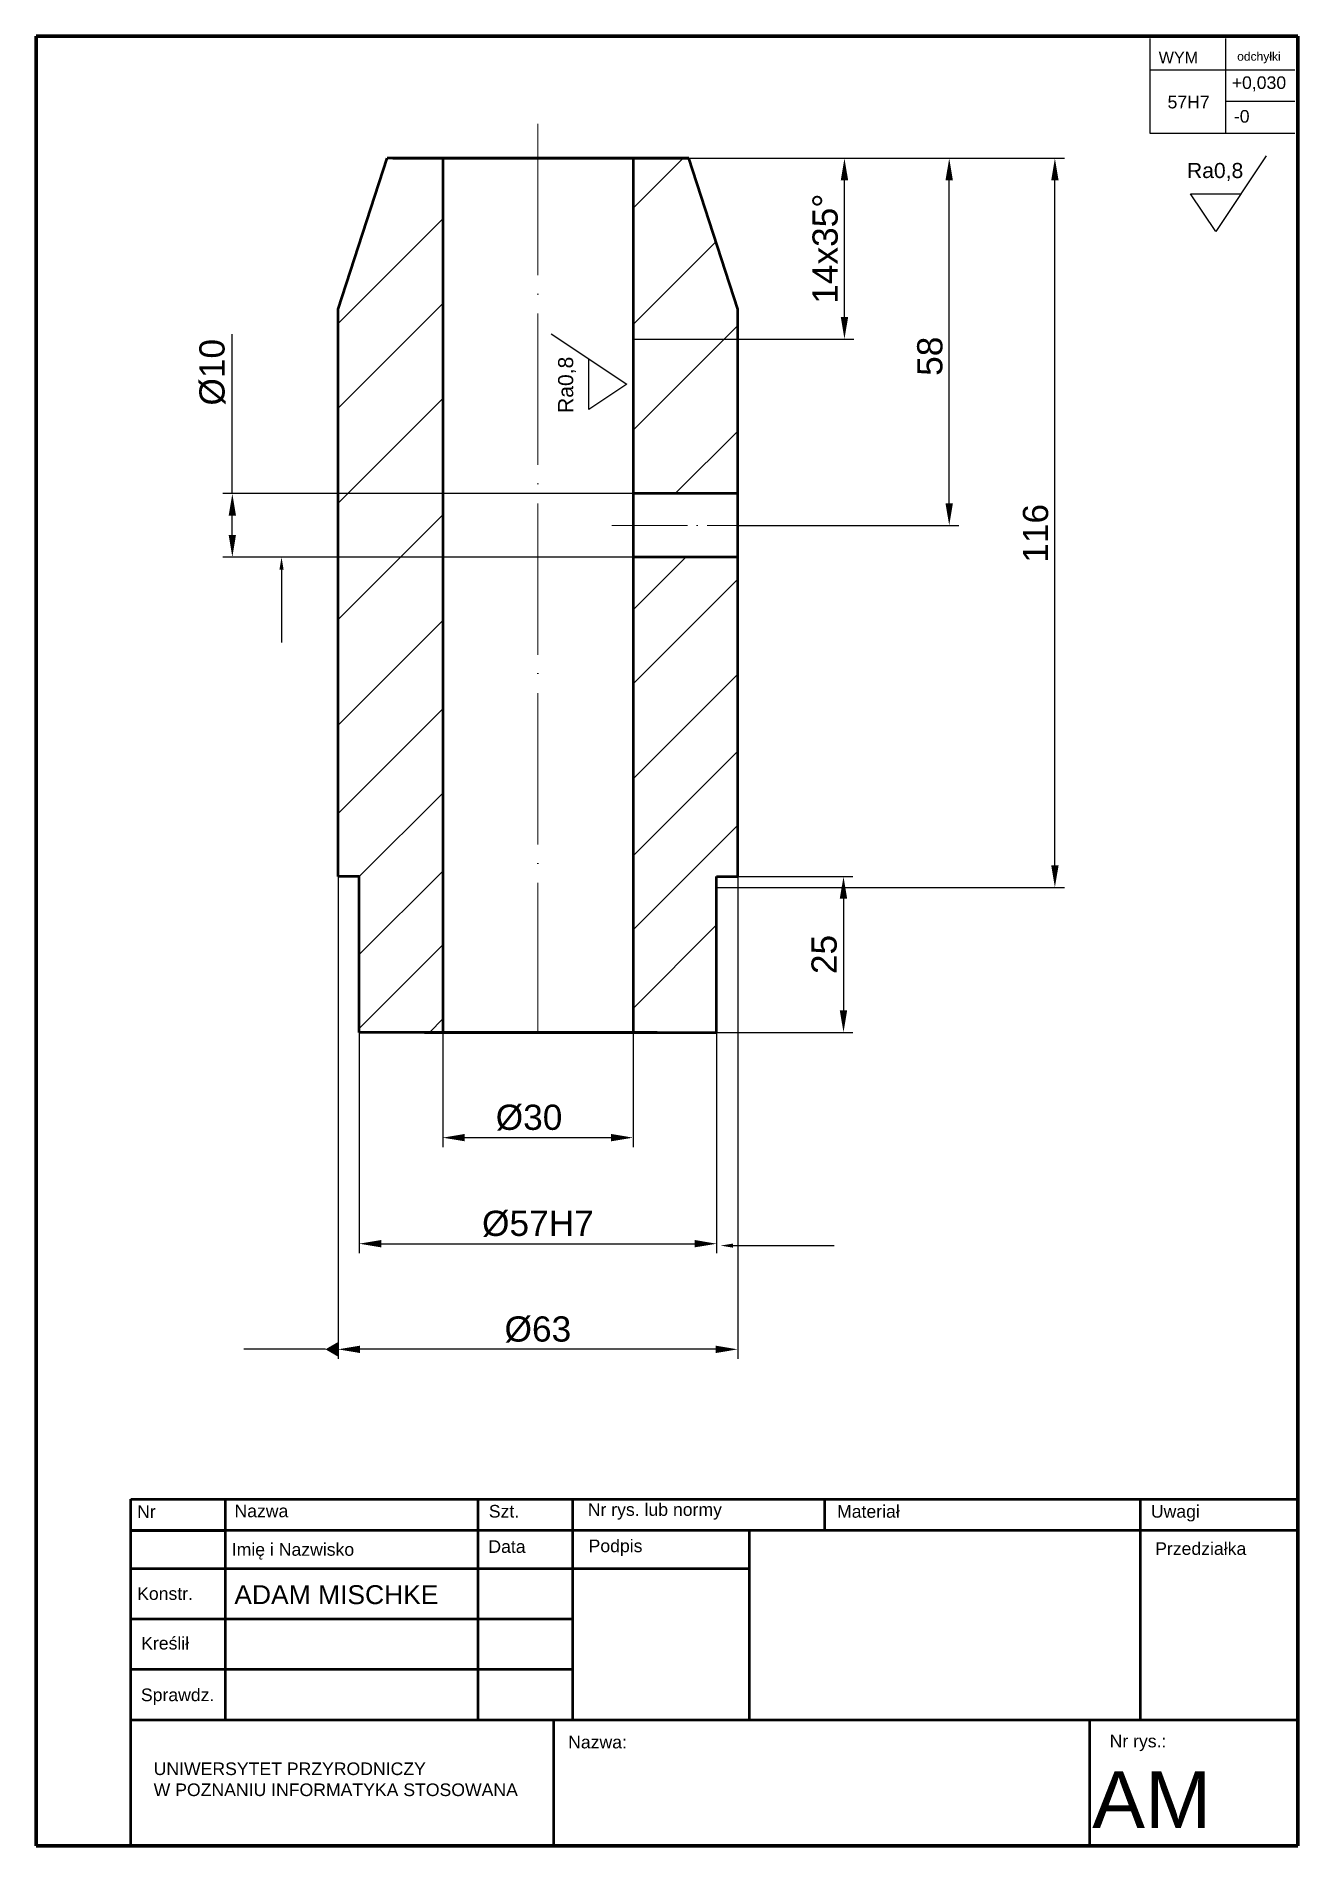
# Paper-space layout 'Layout1' of a CAD drawing. Header units: millimetres. Extents: x 5 to 205, y 5 to 292.
import ezdxf
from ezdxf import colors
from ezdxf.entities.mleader import LeaderData, LeaderLine
from ezdxf.math import Vec2, Vec3

# ---------------------------------------------------------------- set-up
doc = ezdxf.new("R2010")
doc.units = ezdxf.units.MM
doc.linetypes.add('ACAD_ISO04W100', pattern=[30, 24, -3, 0, -3])
for name, color, linetype, lineweight in [('linia cienka', 7, 'Continuous', 18), ('linia gruba', 7, 'Continuous', 50), ('linia obramowania', 7, 'Continuous', 70), ('linia punktowa', 7, 'ACAD_ISO04W100', 18), ('wymiar cienka', 7, 'Continuous', 15)]:
    doc.layers.add(name, color=color, linetype=linetype, lineweight=lineweight)
doc.styles.get("Standard").update_dxf_attribs({"font": 'arial.ttf'})
doc.dimstyles.new('ISO-25', dxfattribs={"dimtxt": 4, "dimasz": 3.5, "dimexe": 1.5, "dimexo": 0, "dimgap": 1, "dimtad": 1, "dimdec": 0, "dimtxsty": 'Standard', "dimcen": 2.5, "dimadec": 0, "dimazin": 0, "dimtfac": 1, "dimtdec": 0, "dimtmove": 0, "dimatfit": 3, "dimfxl": 1, "dimarcsym": 0})
doc.dimstyles.new('Średnica', dxfattribs={"dimtxt": 4, "dimasz": 3.5, "dimexe": 1.5, "dimexo": 0, "dimgap": 1, "dimtad": 1, "dimdec": 0, "dimtxsty": 'Standard', "dimcen": 2.5, "dimadec": 0, "dimazin": 0, "dimtfac": 1, "dimtdec": 0, "dimtmove": 0, "dimatfit": 3, "dimfxl": 1, "dimarcsym": 0})

# ---------------------------------------------------------------- blocks, each defined once
blk = doc.blocks.new('*D26')
at = {"layer": 'Defpoints', "color": 0, "transparency": 16777216}
for p in [(52.85, 158.71), (116.22, 158.71), (52.85, 83.74)]:
    blk.add_point(p, dxfattribs=at)
at = {"layer": 'wymiar cienka', "color": 0, "lineweight": -2, "transparency": 16777216}
for p, q in [((52.85, 158.71), (52.85, 82.24)), ((116.22, 158.71), (116.22, 82.24)), ((112.72, 83.74), (56.35, 83.74))]:
    blk.add_line(p, q, dxfattribs=at)
at = {"layer": 'wymiar cienka', "color": 0, "transparency": 16777216}
for points in [[(56.35, 84.32), (56.35, 83.15), (52.85, 83.74)], [(112.72, 84.32), (112.72, 83.15), (116.22, 83.74)]]:
    blk.add_solid(points, dxfattribs=at)
at = {"layer": 'wymiar cienka', "color": 0, "transparency": 16777216, "insert": (84.53, 86.89), "char_height": 4, "attachment_point": 5}
blk.add_mtext('%%c63', dxfattribs=at)
blk = doc.blocks.new('*D28')
at = {"layer": 'Defpoints', "color": 0, "transparency": 16777216}
for p in [(56.2, 134.01), (112.87, 134.01), (112.87, 100.49)]:
    blk.add_point(p, dxfattribs=at)
at = {"layer": 'wymiar cienka', "color": 0, "lineweight": -2, "transparency": 16777216}
for p, q in [((56.2, 134.01), (56.2, 98.99)), ((112.87, 134.01), (112.87, 98.99)), ((59.7, 100.49), (109.37, 100.49))]:
    blk.add_line(p, q, dxfattribs=at)
at = {"layer": 'wymiar cienka', "color": 0, "transparency": 16777216}
for points in [[(59.7, 101.08), (59.7, 99.91), (56.2, 100.49)], [(109.37, 101.08), (109.37, 99.91), (112.87, 100.49)]]:
    blk.add_solid(points, dxfattribs=at)
at = {"layer": 'wymiar cienka', "color": 0, "transparency": 16777216, "insert": (84.53, 103.65), "char_height": 4, "attachment_point": 5}
blk.add_mtext('%%c57H7', dxfattribs=at)
blk = doc.blocks.new('*D29')
at = {"layer": 'Defpoints', "color": 0, "transparency": 16777216}
for p in [(108.45, 272.63), (166.49, 272.63), (112.87, 157)]:
    blk.add_point(p, dxfattribs=at)
at = {"layer": 'wymiar cienka', "color": 0, "lineweight": -2, "transparency": 16777216}
for p, q in [((108.45, 272.63), (167.99, 272.63)), ((166.49, 160.5), (166.49, 269.13)), ((112.87, 157), (167.99, 157))]:
    blk.add_line(p, q, dxfattribs=at)
at = {"layer": 'wymiar cienka', "color": 0, "transparency": 16777216}
for points in [[(165.91, 269.13), (167.08, 269.13), (166.49, 272.63)], [(165.91, 160.5), (167.08, 160.5), (166.49, 157)]]:
    blk.add_solid(points, dxfattribs=at)
at = {"layer": 'wymiar cienka', "color": 0, "transparency": 16777216, "insert": (163.45, 213.15), "char_height": 4, "attachment_point": 5, "rotation": 90}
blk.add_mtext('116', dxfattribs=at)
blk = doc.blocks.new('*D27')
at = {"layer": 'Defpoints', "color": 0, "transparency": 16777216}
for p in [(116.22, 158.71), (112.87, 134.01), (132.98, 134.01)]:
    blk.add_point(p, dxfattribs=at)
at = {"layer": 'wymiar cienka', "color": 0, "lineweight": -2, "transparency": 16777216}
for p, q in [((116.22, 158.71), (134.48, 158.71)), ((132.98, 155.21), (132.98, 137.51)), ((112.87, 134.01), (134.48, 134.01))]:
    blk.add_line(p, q, dxfattribs=at)
at = {"layer": 'wymiar cienka', "color": 0, "transparency": 16777216}
for points in [[(132.39, 155.21), (133.56, 155.21), (132.98, 158.71)], [(132.39, 137.51), (133.56, 137.51), (132.98, 134.01)]]:
    blk.add_solid(points, dxfattribs=at)
at = {"layer": 'wymiar cienka', "color": 0, "transparency": 16777216, "insert": (129.93, 146.36), "char_height": 4, "attachment_point": 5, "rotation": 90}
blk.add_mtext('25', dxfattribs=at)
blk = doc.blocks.new('*D30')
at = {"layer": 'Defpoints', "color": 0, "transparency": 16777216}
for p in [(108.45, 272.63), (149.74, 272.63), (116.22, 214.42)]:
    blk.add_point(p, dxfattribs=at)
at = {"layer": 'wymiar cienka', "color": 0, "lineweight": -2, "transparency": 16777216}
for p, q in [((108.45, 272.63), (151.24, 272.63)), ((149.74, 217.92), (149.74, 269.13)), ((116.22, 214.42), (151.24, 214.42))]:
    blk.add_line(p, q, dxfattribs=at)
at = {"layer": 'wymiar cienka', "color": 0, "transparency": 16777216}
for points in [[(149.15, 269.13), (150.32, 269.13), (149.74, 272.63)], [(149.15, 217.92), (150.32, 217.92), (149.74, 214.42)]]:
    blk.add_solid(points, dxfattribs=at)
at = {"layer": 'wymiar cienka', "color": 0, "transparency": 16777216, "insert": (146.69, 241.24), "char_height": 4, "attachment_point": 5, "rotation": 90}
blk.add_mtext('58', dxfattribs=at)
blk = doc.blocks.new('*D31')
at = {"layer": 'Defpoints', "color": 0, "transparency": 16777216}
for p in [(69.45, 134.01), (99.62, 134.01), (99.62, 117.31)]:
    blk.add_point(p, dxfattribs=at)
at = {"layer": 'wymiar cienka', "color": 0, "lineweight": -2, "transparency": 16777216}
for p, q in [((69.45, 134.01), (69.45, 115.81)), ((99.62, 134.01), (99.62, 115.81)), ((72.95, 117.31), (96.12, 117.31))]:
    blk.add_line(p, q, dxfattribs=at)
at = {"layer": 'wymiar cienka', "color": 0, "transparency": 16777216}
for points in [[(72.95, 117.9), (72.95, 116.73), (69.45, 117.31)], [(96.12, 117.9), (96.12, 116.73), (99.62, 117.31)]]:
    blk.add_solid(points, dxfattribs=at)
at = {"layer": 'wymiar cienka', "color": 0, "transparency": 16777216, "insert": (83.13, 120.47), "char_height": 4, "attachment_point": 5}
blk.add_mtext('%%c30', dxfattribs=at)
blk = doc.blocks.new('*D32')
at = {"layer": 'Defpoints', "color": 0, "transparency": 16777216}
for p in [(99.62, 272.63), (133.13, 272.63), (99.62, 243.97)]:
    blk.add_point(p, dxfattribs=at)
at = {"layer": 'wymiar cienka', "color": 0, "lineweight": -2, "transparency": 16777216}
for p, q in [((99.62, 272.63), (134.63, 272.63)), ((133.13, 247.47), (133.13, 269.13)), ((99.62, 243.97), (134.63, 243.97))]:
    blk.add_line(p, q, dxfattribs=at)
at = {"layer": 'wymiar cienka', "color": 0, "transparency": 16777216}
for points in [[(132.55, 269.13), (133.72, 269.13), (133.13, 272.63)], [(132.55, 247.47), (133.72, 247.47), (133.13, 243.97)]]:
    blk.add_solid(points, dxfattribs=at)
at = {"layer": 'wymiar cienka', "color": 0, "transparency": 16777216, "insert": (130.09, 258.3), "char_height": 4, "width": 5.337, "attachment_point": 5, "rotation": 90}
blk.add_mtext('14x35%%D', dxfattribs=at)
blk = doc.blocks.new('*D33')
at = {"layer": 'Defpoints', "color": 0, "transparency": 16777216}
for p in [(116.22, 219.45), (36.09, 209.4), (116.22, 209.4)]:
    blk.add_point(p, dxfattribs=at)
at = {"layer": 'wymiar cienka', "color": 0, "lineweight": -2, "transparency": 16777216}
for p, q in [((36.09, 219.45), (36.09, 244.73)), ((116.22, 219.45), (34.59, 219.45)), ((36.09, 212.9), (36.09, 215.95)), ((116.22, 209.4), (34.59, 209.4))]:
    blk.add_line(p, q, dxfattribs=at)
at = {"layer": 'wymiar cienka', "color": 0, "transparency": 16777216}
for points in [[(35.51, 215.95), (36.67, 215.95), (36.09, 219.45)], [(35.51, 212.9), (36.67, 212.9), (36.09, 209.4)]]:
    blk.add_solid(points, dxfattribs=at)
at = {"layer": 'wymiar cienka', "color": 0, "transparency": 16777216, "insert": (32.94, 238.7), "char_height": 4, "attachment_point": 5, "rotation": 90}
blk.add_mtext('%%c10', dxfattribs=at)
blk = doc.blocks.new('_DatumFilled')
at = {"color": 0, "linetype": 'ByBlock'}
blk.add_solid([(0, 0.58), (-1, 0), (0, -0.58)], dxfattribs=at)

psp = doc.layouts.get("Layout1")

# ---------------------------------------------------------------- linework, layer by layer
for p, q in [((181.53, 291.63), (181.53, 276.63)), ((193.53, 291.63), (193.53, 276.63)), ((204.53, 286.63), (181.53, 286.63)), ((204.53, 281.63), (193.53, 281.63)), ((181.53, 276.63), (204.53, 276.63)), ((199.99, 273.01), (191.99, 261.01)), ((191.99, 261.01), (187.99, 267.01)), ((187.99, 267.01), (195.99, 267.01)), ((86.62, 244.8), (98.62, 236.8)), ((92.62, 232.8), (92.62, 240.8)), ((98.62, 236.8), (92.62, 232.8))]:
    psp.add_line(p, q)
at = {"layer": 'linia cienka'}
for p, q in [((60.62, 272.63), (52.85, 248.73)), ((61.52, 272.63), (108.45, 272.63)), ((108.45, 272.63), (61.52, 272.63)), ((107.55, 272.63), (99.62, 264.7)), ((108.45, 272.63), (116.22, 248.73)), ((69.45, 263.02), (52.85, 246.42)), ((112.75, 259.4), (99.62, 246.27)), ((69.45, 249.62), (52.85, 233.02)), ((52.85, 248.73), (52.85, 181.69)), ((116.22, 248.73), (116.22, 181.69)), ((116.22, 246.11), (99.62, 229.51)), ((69.45, 234.53), (52.85, 217.93)), ((116.22, 229.35), (106.32, 219.45)), ((69.45, 216.1), (52.85, 199.5)), ((108, 209.4), (99.62, 201.02)), ((116.22, 205.89), (99.62, 189.28)), ((69.45, 199.34), (52.85, 182.74)), ((116.22, 190.8), (99.62, 174.2)), ((69.45, 185.33), (52.85, 168.73)), ((116.22, 178.63), (99.62, 162.02)), ((69.45, 171.95), (56.2, 158.71)), ((116.22, 166.89), (99.62, 150.29)), ((52.85, 158.71), (56.2, 158.71)), ((69.45, 159.6), (56.2, 146.35)), ((56.2, 158.71), (56.2, 134.01)), ((116.22, 158.71), (112.87, 158.71)), ((112.87, 158.71), (112.87, 134.01)), ((112.87, 151.06), (99.62, 137.81)), ((69.45, 147.87), (56.2, 134.62)), ((69.45, 136.13), (67.33, 134.01)), ((57.11, 134.01), (108.45, 134.01)), ((112.87, 134.01), (61.52, 134.01)), ((35, 60), (75, 60)), ((75, 60), (90, 60)), ((90, 60), (130, 60)), ((205, 60), (180, 60)), ((205, 60), (205, 55)), ((35, 55), (35, 55)), ((35, 55), (35, 25)), ((130, 55), (118, 55)), ((118, 55), (130, 55)), ((205, 55), (205, 55)), ((20, 41), (20, 49)), ((20, 33), (20, 41)), ((20, 25), (20, 33)), ((20, 5), (20, 25)), ((90, 25), (87, 25)), ((180, 25), (172, 25)), ((205, 5), (20, 5)), ((20, 5), (20, 5)), ((20, 5), (20, 5))]:
    psp.add_line(p, q, dxfattribs=at)
at = {"layer": 'linia gruba'}
for p, q in [((52.85, 248.73), (60.62, 272.63)), ((64.42, 272.63), (60.62, 272.63)), ((108.45, 272.63), (61.52, 272.63)), ((61.52, 272.63), (108.45, 272.63)), ((69.45, 272.63), (69.45, 134.01)), ((99.62, 272.63), (99.62, 134.01)), ((116.22, 248.73), (108.45, 272.63)), ((52.85, 158.71), (52.85, 248.73)), ((116.22, 158.71), (116.22, 248.73)), ((116.22, 219.45), (99.62, 219.45)), ((116.22, 209.4), (99.62, 209.4)), ((56.2, 158.71), (52.85, 158.71)), ((56.2, 134.01), (56.2, 158.71)), ((112.87, 134.01), (112.87, 158.71)), ((112.87, 158.71), (116.22, 158.71)), ((59.39, 134.01), (56.2, 134.01)), ((103.42, 134.01), (57.11, 134.01)), ((66.55, 134.01), (112.87, 134.01)), ((20, 5), (20, 60)), ((20, 60), (205, 60)), ((35, 25), (35, 60)), ((75, 60), (75, 25)), ((90, 60), (90, 25)), ((130, 55), (130, 60)), ((180, 60), (180, 25)), ((205, 55), (20, 55)), ((20, 55), (35, 55)), ((118, 55), (118, 25)), ((20, 49), (90, 49)), ((90, 49), (118, 49)), ((20, 41), (90, 41)), ((20, 33), (90, 33)), ((20, 25), (205, 25)), ((87, 25), (87, 5)), ((172, 25), (172, 5))]:
    psp.add_line(p, q, dxfattribs=at)
at = {"layer": 'linia obramowania'}
for p, q in [((205, 292), (5, 292)), ((5, 292), (5, 5)), ((205, 5), (205, 292)), ((5, 5), (205, 5))]:
    psp.add_line(p, q, dxfattribs=at)
at = {"layer": 'linia punktowa'}
psp.add_line((84.53, 278.11), (84.53, 134.01), dxfattribs=at)
at = {"layer": 'linia punktowa', "ltscale": 0.5}
psp.add_line((96.26, 214.42), (121.4, 214.42), dxfattribs=at)

# ---------------------------------------------------------------- texts
psp.add_text('Ra0,8', height=2.395).set_placement((187.43, 269.5))
psp.add_text('Ra0,8', height=2.395, rotation=90).set_placement((90.13, 232.24))
at = {"attachment_point": 1}
for s, width, gutter_width, heights, insert, char_height in [('WYM', 8.2462, 41.23, [0], (182.95, 289.54), 1.832), ('odchyłki', 5.4692, 30.76, [1.77], (195.39, 289.48), 1.367), ('+0,030', 9, 45, [0], (194.53, 285.63), 2), ('57H7', 10, 45, [0], (184.35, 282.55), 2), ('-0', 6, 45, [0], (194.87, 280.29), 2), ('ADAM MISCHKE', 40, 45, [0], (36.41, 46.33), 3), ('UNIWERSYTET PRZYRODNICZY\\PW POZNANIU INFORMATYKA STOSOWANA ', 61, 10, [0], (23.62, 18.22), 2), ('AM', 29.6495, 45, [0], (172.4, 16.81), 9)]:
    psp.add_mtext_dynamic_manual_height_columns(s, width=width, gutter_width=gutter_width, heights=heights, dxfattribs=dict(at, insert=insert, char_height=char_height))
at = {"layer": 'linia cienka'}
for s, p in [('Nr', (21, 57)), ('Nazwa', (36.43, 57.11)), ('Szt.', (76.75, 57.06)), ('Nr rys. lub normy', (92.44, 57.33)), ('Materiał', (131.96, 57.03)), ('Uwagi', (181.71, 57.04)), ('Imię i Nazwisko', (36, 51)), ('Data', (76.68, 51.46)), ('Podpis', (92.57, 51.57)), ('Przedziałka', (182.39, 51.14)), ('Konstr.', (21, 44)), ('Kreślił', (21.64, 36.13)), ('Sprawdz.', (21.6, 27.94)), ('Nazwa:', (89.33, 20.45)), ('Nr rys.:', (175.17, 20.61))]:
    psp.add_text(s, height=2, dxfattribs=at).set_placement(p)

# ---------------------------------------------------------------- dimensions: what is measured, and where the dimension line sits
at = {"layer": 'wymiar cienka'}
dim = psp.add_linear_dim(base=(133.13, 272.63), p1=(99.62, 243.97), p2=(99.62, 272.63), angle=90, text='14x35%%D', dimstyle='ISO-25', dxfattribs=at)
dim.commit()
dim.dimension.update_dxf_attribs({"geometry": '*D32', "text_midpoint": (130.09, 258.3)})
for base, p1, p2, picture, middle in [((166.49, 272.63), (112.87, 157), (108.45, 272.63), '*D29', (166.49, 213.15)), ((149.74, 272.63), (116.22, 214.42), (108.45, 272.63), '*D30', (149.74, 241.24)), ((132.98, 134.01), (116.22, 158.71), (112.87, 134.01), '*D27', (132.98, 146.36))]:
    dim = psp.add_linear_dim(base=base, p1=p1, p2=p2, angle=90, dimstyle='ISO-25', dxfattribs=at)
    dim.commit()
    dim.dimension.update_dxf_attribs({"geometry": picture, "text_midpoint": middle, "dimtype": 160})
dim = psp.add_linear_dim(base=(36.09, 209.4), p1=(116.22, 219.45), p2=(116.22, 209.4), angle=90, dimstyle='Średnica', override={"dimpost": '%%c<>'}, dxfattribs=at)
dim.commit()
dim.dimension.update_dxf_attribs({"geometry": '*D33', "text_midpoint": (36.09, 238.7), "dimtype": 160})
for base, p1, p2, picture, middle in [((52.85, 83.74), (116.22, 158.71), (52.85, 158.71), '*D26', (84.53, 83.74)), ((99.62, 117.31), (69.45, 134.01), (99.62, 134.01), '*D31', (83.13, 117.31))]:
    dim = psp.add_linear_dim(base=base, p1=p1, p2=p2, dimstyle='Średnica', override={"dimpost": '%%c<>'}, dxfattribs=at)
    dim.commit()
    dim.dimension.update_dxf_attribs({"geometry": picture, "text_midpoint": middle, "dimtype": 160})
dim = psp.add_linear_dim(base=(112.87, 100.49), p1=(56.2, 134.01), p2=(112.87, 134.01), text='<>H7', dimstyle='Średnica', override={"dimpost": '%%c<>'}, dxfattribs=at)
dim.commit()
dim.dimension.update_dxf_attribs({"geometry": '*D28', "text_midpoint": (84.53, 100.49), "dimtype": 160})

# ---------------------------------------------------------------- leaders
ml = psp.add_multileader_mtext('Standard', dxfattribs=at)
ml.set_content('', color=256)
ml.set_leader_properties()
ml.build(insert=Vec2(0, 0))
ml.multileader.update_dxf_attribs({"dogleg_length": 0, "arrow_head_size": 2})
ctx = ml.context
ctx.base_point, ctx.arrow_head_size, ctx.plane_origin = Vec3(43.89, 195.86), 2, Vec3(43.89, 209.4)
notes = []
notes.append((ctx, [(0, (1, 1, 0), (43.89, 195.86), (1, 0), 0, [(0, [(43.89, 209.4)], 0, [])])]))
ctx.mtext.insert, ctx.mtext.flow_direction = Vec3(45.89, 197.86), 5
ml = psp.add_multileader_mtext('Standard', dxfattribs=at)
ml.set_content('', color=256)
ml.set_leader_properties()
ml.build(insert=Vec2(0, 0))
ml.multileader.update_dxf_attribs({"dogleg_length": 20, "arrow_head_size": 2})
ctx = ml.context
ctx.base_point, ctx.arrow_head_size, ctx.plane_origin = Vec3(131.5, 100.19), 2, Vec3(113.48, 100.19)
notes.append((ctx, [(0, (1, 1, 0), (124.5, 100.19), (1, 0), 7, [(0, [(113.48, 100.19)], 0, [])])]))
ctx.mtext.insert, ctx.mtext.flow_direction = Vec3(133.5, 102.19), 5
ml = psp.add_multileader_mtext('Standard', dxfattribs=at)
ml.set_content('', color=256)
ml.set_leader_properties()
ml.set_arrow_properties(name='DATUMFILLED')
ml.build(insert=Vec2(0, 0))
ml.multileader.update_dxf_attribs({"dogleg_length": 20, "arrow_head_size": 2})
ctx = ml.context
ctx.base_point, ctx.arrow_head_size, ctx.plane_origin = Vec3(33.89, 83.74), 2, Vec3(52.85, 83.74)
ctx.text_align_type = 2
notes.append((ctx, [(0, (1, 1, 0), (45.89, 83.74), (-1, 0), 8, [(0, [(52.85, 83.74)], 0, [])])]))
ctx.mtext.insert, ctx.mtext.alignment, ctx.mtext.flow_direction = Vec3(35.89, 85.74), 3, 5
for ctx, leaders in notes:
    for number, flags, end, landing, length, lines in leaders:
        leader = LeaderData()
        leader.index, (leader.has_last_leader_line, leader.has_dogleg_vector, leader.attachment_direction) = number, flags
        leader.last_leader_point, leader.dogleg_vector, leader.dogleg_length = Vec3(end), Vec3(landing), length
        for number, points, colour, breaks in lines:
            line = LeaderLine()
            line.index, line.vertices, line.color, line.breaks = number, Vec3.list(points), colors.encode_raw_color(colour), breaks
            leader.lines.append(line)
        ctx.leaders.append(leader)

doc.saveas('drawing.dxf')
